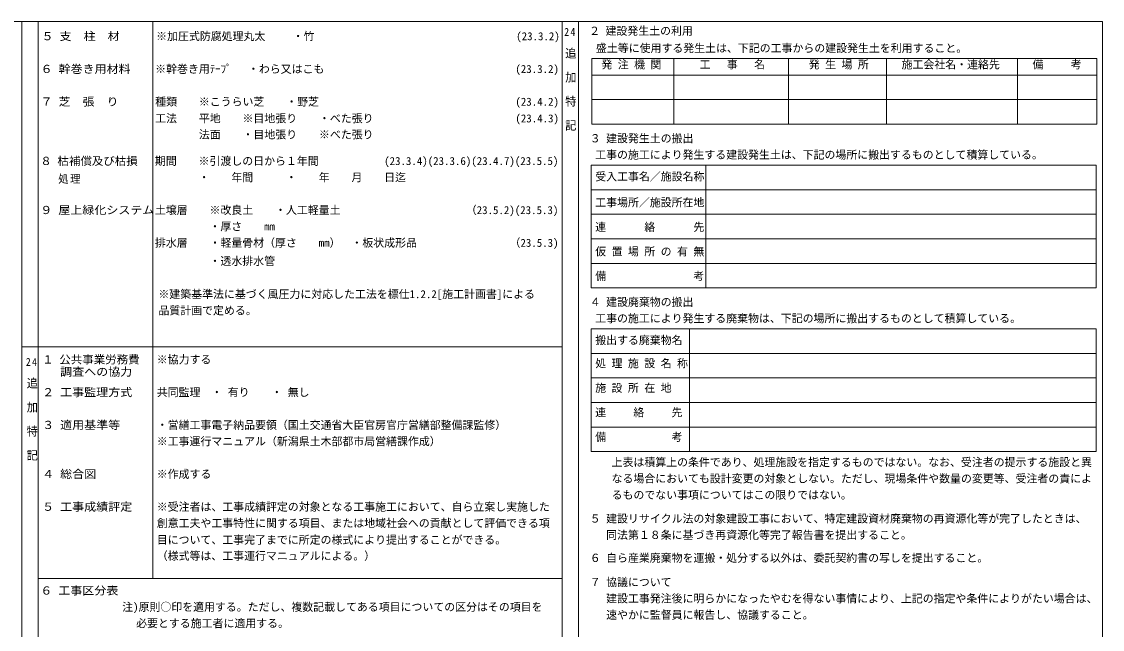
# Model space of a CAD drawing. Units: millimetres on the paper. Extents: x -400 to 392, y -286 to 284.
# Drawn here: x -3.7 to 392.3, y 61.5 to 284.4 of the extents above; entities that cross this region are included whole.
import ezdxf
from ezdxf.enums import TextEntityAlignment as Align

# ---------------------------------------------------------------- set-up
doc = ezdxf.new("R2010")
doc.units = ezdxf.units.MM
for name, color, linetype, lineweight in [('0-1', 4, 'Continuous', 9), ('0-2_文字', 7, 'Continuous', 9), ('0-F_ﾀｲﾄﾙ', 5, 'Continuous', 9)]:
    doc.layers.add(name, color=color, linetype=linetype, lineweight=lineweight)
doc.styles.add('@ＭＳ ゴシック', font='')
doc.styles.add('ＭＳ ゴシック', font='')
doc.styles.get('@ＭＳ ゴシック').set_extended_font_data('@MS Gothic')
doc.styles.get('ＭＳ ゴシック').set_extended_font_data('MS Gothic')

msp = doc.modelspace()

# ---------------------------------------------------------------- linework, layer by layer
at = {"layer": '0-1'}
for p, q in [((2.314, 284.35), (2.314, -263.15)), ((44.315, 284.35), (44.315, 80.075)), ((200.314, 284.35), (200.314, -263.15)), ((205.242, 270.763), (390.289, 270.763)), ((205.242, 270.763), (205.242, 246.763)), ((235.242, 270.763), (235.242, 246.763)), ((277.242, 270.763), (277.242, 246.763)), ((313.242, 270.763), (313.242, 246.763)), ((361.242, 270.763), (361.242, 246.763)), ((390.289, 270.763), (390.289, 246.763)), ((205.242, 264.763), (390.289, 264.763)), ((205.242, 255.763), (390.289, 255.763)), ((205.242, 246.763), (390.289, 246.763)), ((204.971, 231.677), (390.018, 231.677)), ((204.971, 231.677), (204.971, 186.677)), ((246.971, 231.677), (246.971, 186.677)), ((390.018, 186.677), (390.018, 231.677)), ((204.971, 222.677), (390.018, 222.677)), ((204.971, 213.677), (390.018, 213.677)), ((204.971, 204.677), (390.018, 204.677)), ((204.971, 195.677), (390.018, 195.677)), ((204.971, 186.677), (390.018, 186.677)), ((204.971, 171.677), (390.018, 171.677)), ((204.971, 171.677), (204.971, 126.677)), ((240.971, 171.677), (240.971, 126.677)), ((390.018, 126.677), (390.018, 171.677)), ((-3.686, 165.037), (194.314, 165.037)), ((204.971, 162.677), (390.018, 162.677)), ((204.971, 153.677), (390.018, 153.677)), ((204.971, 144.677), (390.018, 144.677)), ((204.971, 135.677), (390.018, 135.677)), ((204.971, 126.677), (390.018, 126.677)), ((2.314, 80.075), (194.314, 80.075))]:
    msp.add_line(p, q, dxfattribs=at)
at = {"layer": '0-F_ﾀｲﾄﾙ', "color": 7}
for p, q in [((-3.686, 284.35), (-3.686, -263.15)), ((194.314, 284.35), (194.314, -263.15))]:
    msp.add_line(p, q, dxfattribs=at)
msp.add_lwpolyline([(-399.685, -285.565), (-399.685, 284.35), (392.314, 284.35), (392.314, -285.565)], dxfattribs=at)

# ---------------------------------------------------------------- texts
at = {"layer": '0-2_文字', "style": 'ＭＳ ゴシック'}
for s, p in [('\u3000２ 建設発生土の利用', (200.246, 278.598)), ('※加圧式防腐処理丸太\u3000\u3000 ・竹\u3000\u3000 \u3000\u3000\u3000\u3000\u3000\u3000\u3000\u3000\u3000              (23.3.2)', (45.586, 276.634)), ('盛土等に使用する発生土は、下記の工事からの建設発生土を利用すること。', (206.742, 272.263)), (' 発 注 機 関', (206.742, 266.263)), ('    工   事   名', (236.742, 266.263)), ('   発 生 場 所', (278.742, 266.263)), ('  施工会社名・連絡先', (314.742, 266.263)), ('  備     考', (362.742, 266.263)), ('※幹巻き用ﾃｰﾌﾟ \u3000・わら又はこも  \u3000\u3000  \u3000\u3000\u3000\u3000\u3000\u3000\u3000\u3000\u3000\u3000\u3000\u3000 \u3000(23.3.2)', (45.224, 264.622)), ('種類\u3000\u3000※こうらい芝\u3000\u3000・野芝 \u3000\u3000\u3000\u3000\u3000\u3000  \u3000\u3000\u3000\u3000\u3000\u3000\u3000\u3000\u3000 \u3000(23.4.2)', (45.224, 252.622)), ('工法\u3000\u3000平地\u3000\u3000※目地張り\u3000\u3000・べた張り \u3000\u3000\u3000\u3000\u3000\u3000  \u3000\u3000\u3000\u3000\u3000 (23.4.3)', (45.224, 246.51)), ('\u3000\u3000\u3000\u3000法面\u3000\u3000・目地張り\u3000\u3000※べた張り', (45.224, 240.584)), ('\u3000３ 建設発生土の搬出', (200.471, 239.177)), ('期間\u3000\u3000※引渡しの日から１年間\u3000\u3000\u3000\u3000\u3000  (23.3.4)(23.3.6)(23.4.7)(23.5.5)', (45.135, 230.878)), ('工事の施工により発生する建設発生土は、下記の場所に搬出するものとして積算している。', (206.471, 233.177)), ('\u3000\u3000\u3000\u3000・\u3000\u3000年間\u3000  \u3000・\u3000\u3000年\u3000\u3000月\u3000\u3000日迄', (45.135, 224.878)), ('受入工事名／施設名称', (206.471, 225.177)), ('工事場所／施設所在地', (206.471, 215.677)), ('土壌層\u3000\u3000※改良土\u3000\u3000・人工軽量土                       （23.5.2)(23.5.3)', (45.135, 212.878)), (' ・厚さ\u3000\u3000mm', (63.135, 206.878)), ('連\u3000\u3000\u3000 絡\u3000\u3000 \u3000先', (206.471, 206.677)), ('排水層\u3000\u3000・軽量骨材（厚さ\u3000\u3000mm）\u3000・板状成形品 \u3000              （23.5.3)', (45.135, 200.878)), ('\u3000\u3000\u3000\u3000\u3000・透水排水管', (45.135, 194.183)), ('仮 置 場 所 の 有 無', (206.471, 197.677)), ('備                考', (206.471, 188.677)), ('※建築基準法に基づく風圧力に対応した工法を標仕1.2.2[施工計画書]による', (46.424, 182.056)), ('\u3000４ 建設廃棄物の搬出', (200.471, 179.177)), ('品質計画で定める。', (46.424, 176.056)), ('工事の施工により発生する廃棄物は、下記の場所に搬出するものとして積算している。', (206.471, 173.177)), ('搬出する廃棄物名', (206.471, 165.177)), ('※協力する', (45.814, 158.075)), ('処 理 施 設 名 称', (206.471, 156.677)), ('施 設 所 在 地', (206.471, 147.677)), ('共同監理\u3000・ 有り  \u3000・ 無し', (45.814, 146.075)), ('連     絡     先', (206.471, 138.677)), ('・営繕工事電子納品要領（国土交通省大臣官房官庁営繕部整備課監修）', (45.814, 134.075)), ('※工事運行マニュアル（新潟県土木部都市局営繕課作成）', (45.814, 128.075)), ('備            考', (206.471, 129.677)), ('上表は積算上の条件であり、処理施設を指定するものではない。なお、受注者の提示する施設と異', (212.471, 120.432)), ('※作成する', (45.814, 116.075)), ('なる場合においても設計変更の対象としない。ただし、現場条件や数量の変更等、受注者の責によ', (212.471, 114.432)), ('るものでない事項についてはこの限りではない。', (212.471, 108.432)), ('※受注者は、工事成績評定の対象となる工事施工において、自ら立案し実施した', (45.814, 104.075)), ('\u3000５ 建設リサイクル法の対象建設工事において、特定建設資材廃棄物の再資源化等が完了したときは、', (200.471, 99.75)), ('創意工夫や工事特性に関する項目、または地域社会への貢献として評価できる項', (45.814, 98.075)), ('目について、工事完了までに所定の様式により提出することができる。', (45.814, 91.958)), ('\u3000\u3000 同法第１８条に基づき再資源化等完了報告書を提出すること。', (200.471, 93.75)), ('（様式等は、工事運行マニュアルによる。）', (45.814, 86.075)), ('\u3000６ 自ら産業廃棄物を運搬・処分する以外は、委託契約書の写しを提出すること。', (200.471, 85.332)), ('\u3000７ 協議について', (200.471, 76.441)), ('注)原則○印を適用する。ただし、複数記載してある項目についての区分はその項目を', (33.135, 67.349)), ('\u3000\u3000 建設工事発注後に明らかになったやむを得ない事情により、上記の指定や条件によりがたい場合は、', (200.471, 70.441)), ('\u3000\u3000 速やかに監督員に報告し、協議すること。', (200.471, 64.441)), ('\u3000必要とする施工者に適用する。', (34.241, 61.349))]:
    msp.add_text(s, height=2.933, dxfattribs=at).set_placement(p, align=Align.BOTTOM_LEFT)
for s, width, p in [('５ 支\u3000柱\u3000材', 1.1, (3.586, 276.634)), ('６ 幹巻き用材料', 1.1, (3.224, 264.622)), ('７ 芝\u3000張\u3000り', 1.1, (3.224, 252.622)), ('８ 枯補償及び枯損', 1.05, (3.135, 230.878)), ('９ 屋上緑化システム', 1.1, (3.135, 212.878)), ('１ 公共事業労務費', 1.05, (3.814, 158.075)), (' \u3000調査への協力', 1.1, (3.814, 153.577)), ('２ 工事監理方式', 1.1, (3.814, 146.075)), ('３ 適用基準等', 1.1, (3.814, 134.075)), ('４ 総合図', 1.1, (3.814, 116.075)), ('５ 工事成績評定', 1.1, (3.814, 104.075)), ('６ 工事区分表', 1.1, (3.135, 73.349))]:
    msp.add_text(s, height=2.933, dxfattribs=dict(at, width=width)).set_placement(p, align=Align.BOTTOM_LEFT)
at = {"layer": '0-2_文字', "style": '@ＭＳ ゴシック', "width": 1.1}
for p in [(195.092, 279.395), (-2.236, 158.418)]:
    msp.add_text('\u3000追\u3000加\u3000特\u3000記', height=2.933, rotation=270, dxfattribs=at).set_placement(p, align=Align.BOTTOM_LEFT)
at = {"layer": '0-2_文字', "char_height": 2.933, "attachment_point": 7, "style": 'ＭＳ ゴシック'}
for s, insert in [('\\T1.28;\\W0.9;24', (195.092, 279.101)), ('\\T1.15;\\W0.95;\\~\u3000処理', (3.135, 224.878)), ('\\T1.28;\\W0.9;24', (-2.186, 158.075))]:
    msp.add_mtext(s, dxfattribs=dict(at, insert=insert))

doc.saveas('drawing.dxf')
